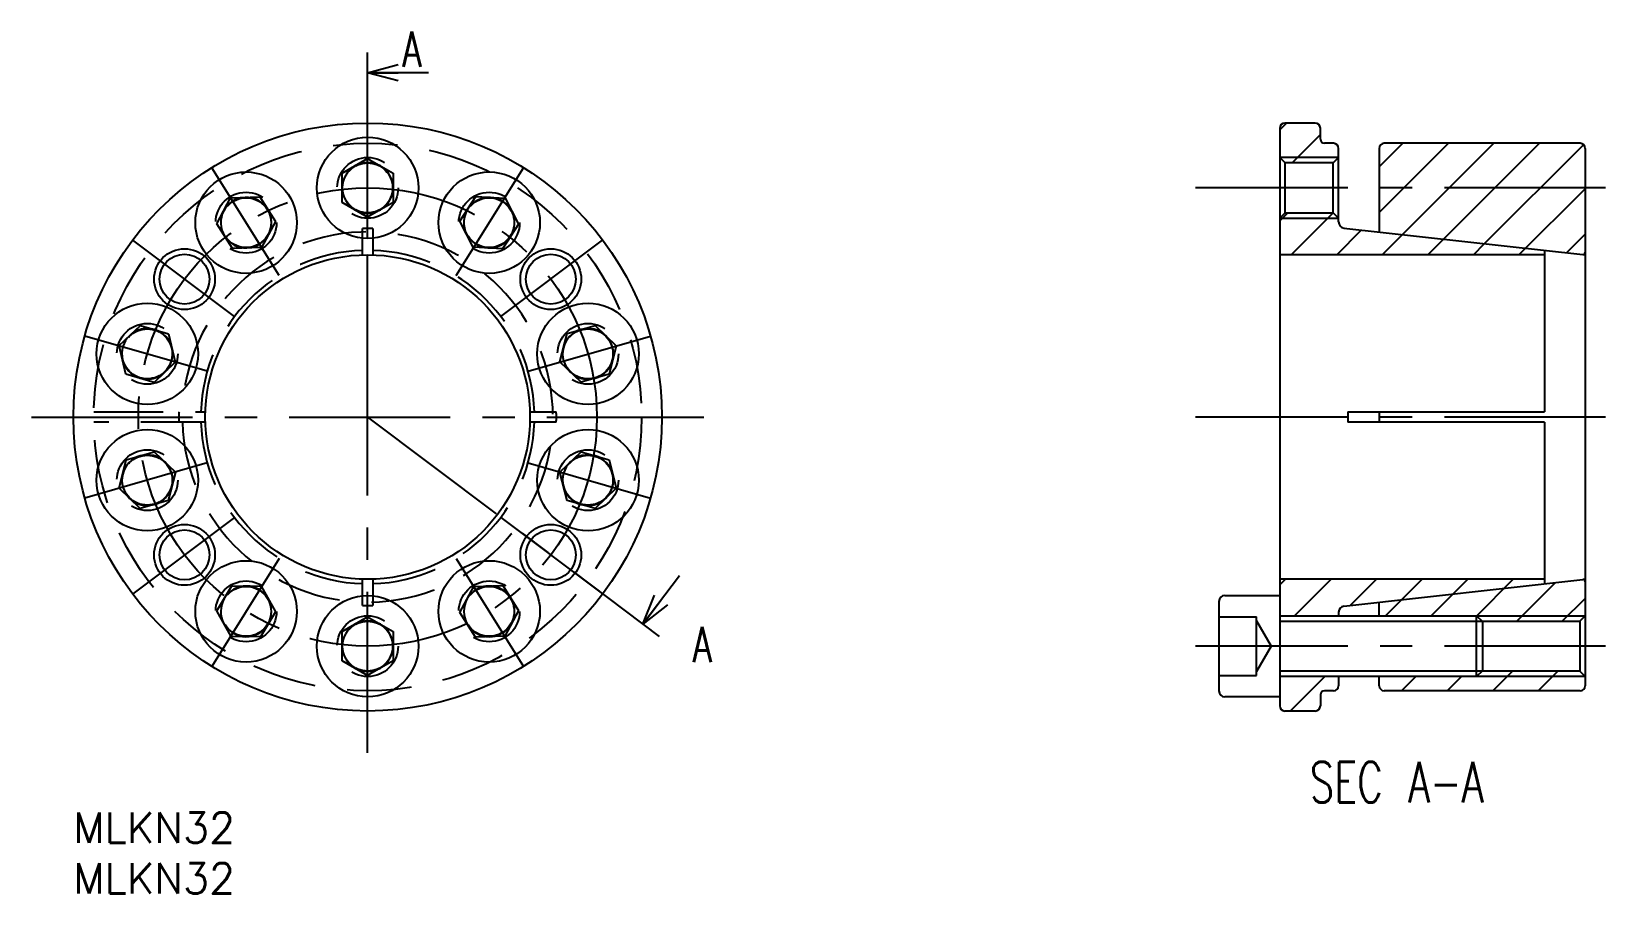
# Model space of a CAD drawing. Extents: x -4 to 151, y -8 to 77.
import ezdxf
from ezdxf.enums import TextEntityAlignment as Align

# ---------------------------------------------------------------- set-up
doc = ezdxf.new("R2010")
doc.units = 0
doc.header["$LTSCALE"] = 0.5
doc.linetypes.add('CENTER', pattern=[50.8, 31.75, -6.35, 6.35, -6.35])
doc.linetypes.add('DASHED', pattern=[19.05, 12.7, -6.35])
for name, color, linetype in [('MSM_CENTER', 1, 'CENTER'), ('MSM_CONTINUOUS', 7, 'CONTINUOUS'), ('MSM_DASHED', 4, 'DASHED'), ('MSM_NARROW', 5, 'CONTINUOUS'), ('MSM_PART_NUMBER', 7, 'CONTINUOUS')]:
    doc.layers.add(name, color=color, linetype=linetype)
doc.styles.get("Standard").update_dxf_attribs({"font": 'txt.shx', "height": 3, "bigfont": 'bigfont.shx'})

msp = doc.modelspace()

# ---------------------------------------------------------------- linework, layer by layer
at = {"layer": 'MSM_CENTER'}
for p, q in [((29, 39), (29, 74.96)), ((29, 5.87), (29, 72.13)), ((20.29, 52.95), (13.63, 63.59)), ((37.71, 52.95), (44.37, 63.59)), ((151.01, 61.6), (110.58, 61.6)), ((15.87, 48.9), (5.84, 56.45)), ((42.13, 48.9), (52.16, 56.45)), ((13.19, 43.53), (1.12, 46.99)), ((44.81, 43.53), (56.88, 46.99)), ((-4.13, 39), (62.13, 39)), ((29, 39), (57.72, 17.36)), ((151.01, 39), (110.58, 39)), ((13.19, 34.47), (1.12, 31.01)), ((44.81, 34.47), (56.88, 31.01)), ((15.87, 29.1), (5.84, 21.55)), ((42.13, 29.1), (52.16, 21.55)), ((20.29, 25.05), (13.63, 14.41)), ((37.71, 25.05), (44.37, 14.41)), ((151.01, 16.4), (110.58, 16.4))]:
    msp.add_line(p, q, dxfattribs=at)
msp.add_circle((29, 39), 22.6, dxfattribs=at)
at = {"layer": 'MSM_CONTINUOUS'}
for p, q in [((118.9, 67.5), (118.9, 10.5)), ((122.4, 68), (119.4, 68)), ((122.9, 66.41), (122.9, 67.5)), ((124.2, 66), (123.31, 66)), ((124.7, 58.24), (124.7, 65.5)), ((128.7, 65.5), (128.7, 57.26)), ((148.5, 66), (129.2, 66)), ((149, 65.5), (149, 12.5)), ((26.5, 63.04), (29, 64.49)), ((29, 64.49), (31.5, 63.04)), ((119.44, 64.06), (118.9, 64.6)), ((124.16, 64.06), (119.44, 64.06)), ((119.44, 59.14), (119.44, 64.06)), ((124.7, 64.6), (124.16, 64.06)), ((124.16, 59.14), (124.16, 64.06)), ((26.5, 60.16), (26.5, 63.04)), ((31.5, 63.04), (31.5, 60.16)), ((14.14, 58.07), (15.49, 60.61)), ((15.49, 60.61), (18.38, 60.71)), ((18.38, 60.71), (19.91, 58.27)), ((38.09, 58.32), (39.67, 60.74)), ((39.67, 60.74), (42.55, 60.58)), ((42.55, 60.58), (43.86, 58.01)), ((29, 58.71), (26.5, 60.16)), ((31.5, 60.16), (29, 58.71)), ((118.9, 58.6), (119.44, 59.14)), ((119.44, 59.14), (124.16, 59.14)), ((124.16, 59.14), (124.7, 58.6)), ((15.67, 55.62), (14.14, 58.07)), ((19.91, 58.27), (18.55, 55.72)), ((39.4, 55.75), (38.09, 58.32)), ((43.86, 58.01), (42.28, 55.59)), ((125.23, 57.64), (148.78, 55.02)), ((18.55, 55.72), (15.67, 55.62)), ((42.28, 55.59), (39.4, 55.75)), ((145, 55), (118.9, 55)), ((145, 55.44), (145, 39.5)), ((4.51, 46.05), (6.6, 48.04)), ((6.6, 48.04), (9.37, 47.21)), ((9.37, 47.21), (10.04, 44.41)), ((47.95, 44.43), (48.65, 47.23)), ((48.65, 47.23), (51.42, 48.03)), ((51.42, 48.03), (53.5, 46.03)), ((5.18, 43.24), (4.51, 46.05)), ((53.5, 46.03), (52.8, 43.22)), ((10.04, 44.41), (7.95, 42.42)), ((50.03, 42.43), (47.95, 44.43)), ((7.95, 42.42), (5.18, 43.24)), ((52.8, 43.22), (50.03, 42.43)), ((125.6, 39.5), (145, 39.5)), ((125.6, 39.5), (125.6, 38.5)), ((128.7, 39.5), (128.7, 38.5)), ((145, 38.5), (125.6, 38.5)), ((145, 38.5), (145, 22.56)), ((4.5, 31.97), (5.2, 34.78)), ((5.2, 34.78), (7.97, 35.57)), ((7.97, 35.57), (10.05, 33.57)), ((47.95, 33.57), (50.03, 35.57)), ((50.03, 35.57), (52.8, 34.78)), ((52.8, 34.78), (53.5, 31.97)), ((10.05, 33.57), (9.35, 30.77)), ((48.65, 30.77), (47.95, 33.57)), ((6.58, 29.97), (4.5, 31.97)), ((53.5, 31.97), (51.42, 29.97)), ((9.35, 30.77), (6.58, 29.97)), ((51.42, 29.97), (48.65, 30.77)), ((14.14, 19.87), (15.61, 22.35)), ((15.61, 22.35), (18.5, 22.31)), ((18.5, 22.31), (19.91, 19.8)), ((38.09, 19.73), (39.45, 22.28)), ((39.45, 22.28), (42.33, 22.38)), ((42.33, 22.38), (43.86, 19.93)), ((145, 23), (118.9, 23)), ((125.23, 20.36), (148.78, 22.98)), ((112.9, 20.8), (112.9, 12)), ((113.5, 21.4), (118.9, 21.4)), ((128.7, 19.4), (128.7, 20.74)), ((15.55, 17.35), (14.14, 19.87)), ((19.91, 19.8), (18.43, 17.32)), ((26.5, 17.84), (29, 19.29)), ((29, 19.29), (31.5, 17.84)), ((39.62, 17.29), (38.09, 19.73)), ((43.86, 19.93), (42.51, 17.39)), ((112.9, 19.29), (116.6, 19.29)), ((116.6, 13.51), (116.6, 19.29)), ((116.6, 18.9), (118.04, 16.4)), ((118.9, 19.4), (138.29, 19.4)), ((124.7, 19.76), (124.7, 19.4)), ((138.29, 13.4), (138.29, 19.4)), ((138.9, 18.79), (138.29, 19.4)), ((138.83, 18.86), (148.46, 18.86)), ((138.9, 14.01), (138.9, 18.79)), ((148.46, 18.86), (149, 19.4)), ((148.46, 18.86), (148.46, 13.94)), ((18.43, 17.32), (15.55, 17.35)), ((26.5, 14.96), (26.5, 17.84)), ((31.5, 17.84), (31.5, 14.96)), ((42.51, 17.39), (39.62, 17.29)), ((118.04, 16.4), (116.6, 13.9)), ((29, 13.51), (26.5, 14.96)), ((31.5, 14.96), (29, 13.51)), ((138.29, 13.4), (138.9, 14.01)), ((112.9, 13.51), (116.6, 13.51)), ((138.29, 13.4), (118.9, 13.4)), ((124.7, 13.4), (124.7, 12.5)), ((128.7, 12.5), (128.7, 13.4)), ((148.46, 13.94), (138.83, 13.94)), ((149, 13.4), (148.46, 13.94)), ((118.9, 11.4), (113.5, 11.4)), ((122.9, 11.59), (122.9, 10.5)), ((124.2, 12), (123.31, 12)), ((148.5, 12), (129.2, 12)), ((122.4, 10), (119.4, 10))]:
    msp.add_line(p, q, dxfattribs=at)
for centre, radius in [((29, 39), 29), ((29, 61.6), 5), ((17.02, 58.17), 5), ((40.98, 58.17), 5), ((10.95, 52.6), 2.46), ((29, 39), 16), ((47.05, 52.6), 2.46), ((7.28, 45.23), 5), ((50.72, 45.23), 5), ((7.28, 32.77), 5), ((50.72, 32.77), 5), ((10.95, 25.4), 2.46), ((47.05, 25.4), 2.46), ((17.02, 19.83), 5), ((40.98, 19.83), 5), ((29, 16.4), 5)]:
    msp.add_circle(centre, radius, dxfattribs=at)
for centre, radius, start, end in [((119.4, 67.5), 0.5, 90, 180), ((122.4, 67.5), 0.5, 0, 90), ((123.31, 66.41), 0.41, 180, 270), ((124.2, 65.5), 0.5, 0, 90), ((129.2, 65.5), 0.5, 90, 180), ((148.5, 65.5), 0.5, 0, 90), ((29, 61.6), 2.5, 120, 180), ((29, 61.6), 2.5, 60, 120), ((29, 61.6), 2.5, 0, 60), ((17.02, 58.17), 2.5, 92, 152), ((17.02, 58.17), 2.5, 32, 92), ((29, 61.6), 2.5, 180, 240), ((29, 61.6), 2.5, 300, 0), ((40.98, 58.17), 2.5, 86.9024, 146.9024), ((40.98, 58.17), 2.5, 26.9024, 86.9024), ((17.02, 58.17), 2.5, 152, 212), ((17.02, 58.17), 2.5, 332, 32), ((29, 61.6), 2.5, 240, 300), ((40.98, 58.17), 2.5, 146.9024, 206.9024), ((40.98, 58.17), 2.5, 326.9024, 26.9024), ((125.3, 58.24), 0.6, 180, 263.66), ((17.02, 58.17), 2.5, 212, 272), ((17.02, 58.17), 2.5, 272, 332), ((40.98, 58.17), 2.5, 206.9024, 266.9024), ((40.98, 58.17), 2.5, 266.9024, 326.9024), ((148.8, 55.22), 0.2, 263.66, 0), ((7.28, 45.23), 2.5, 133.4363, 193.4363), ((7.28, 45.23), 2.5, 73.4363, 133.4363), ((7.28, 45.23), 2.5, 13.4363, 73.4363), ((50.72, 45.23), 2.5, 106, 166), ((50.72, 45.23), 2.5, 46, 106), ((50.72, 45.23), 2.5, 346, 46), ((7.28, 45.23), 2.5, 313.4363, 13.4363), ((50.72, 45.23), 2.5, 166, 226), ((7.28, 45.23), 2.5, 193.4363, 253.4363), ((50.72, 45.23), 2.5, 286, 346), ((7.28, 45.23), 2.5, 253.4363, 313.4363), ((50.72, 45.23), 2.5, 226, 286), ((7.28, 32.77), 2.5, 106, 166), ((7.28, 32.77), 2.5, 46, 106), ((7.28, 32.77), 2.5, 346, 46), ((50.72, 32.77), 2.5, 134, 194), ((50.72, 32.77), 2.5, 74, 134), ((50.72, 32.77), 2.5, 14, 74), ((7.28, 32.77), 2.5, 166, 226), ((50.72, 32.77), 2.5, 314, 14), ((7.28, 32.77), 2.5, 286, 346), ((50.72, 32.77), 2.5, 194, 254), ((7.28, 32.77), 2.5, 226, 286), ((50.72, 32.77), 2.5, 254, 314), ((17.02, 19.83), 2.5, 89.2407, 149.2407), ((17.02, 19.83), 2.5, 29.2407, 89.2407), ((40.98, 19.83), 2.5, 120, 180), ((40.98, 19.83), 2.5, 60, 120), ((40.98, 19.83), 2.5, 0, 60), ((148.8, 22.78), 0.2, 0.0017, 96.3417), ((17.02, 19.83), 2.5, 149.2407, 209.2407), ((17.02, 19.83), 2.5, 329.2407, 29.2407), ((113.5, 20.8), 0.6, 90, 180), ((125.3, 19.76), 0.6, 96.3417, 180.0017), ((29, 16.4), 2.5, 60, 120), ((40.98, 19.83), 2.5, 180, 240), ((40.98, 19.83), 2.5, 300, 0), ((17.02, 19.83), 2.5, 209.2407, 269.2407), ((17.02, 19.83), 2.5, 269.2407, 329.2407), ((29, 16.4), 2.5, 120, 180), ((29, 16.4), 2.5, 0, 60), ((40.98, 19.83), 2.5, 240, 300), ((29, 16.4), 2.5, 180, 240), ((29, 16.4), 2.5, 300, 0), ((29, 16.4), 2.5, 240, 300), ((124.2, 12.5), 0.5, 270, 360), ((129.2, 12.5), 0.5, 180, 270), ((148.5, 12.5), 0.5, 270, 360), ((113.5, 12), 0.6, 180, 270), ((123.31, 11.59), 0.41, 90, 180), ((119.4, 10.5), 0.5, 180, 270), ((122.4, 10.5), 0.5, 270, 360)]:
    msp.add_arc(centre, radius, start, end, dxfattribs=at)
at = {"layer": 'MSM_DASHED'}
for p, q in [((28.5, 54.99), (28.5, 57.59)), ((29.5, 57.59), (29.5, 54.99)), ((2, 39.5), (2.5, 39.5)), ((2.5, 39.5), (13.01, 39.5)), ((44.99, 39.5), (47.59, 39.5)), ((2.5, 38.5), (2, 38.5)), ((13.01, 38.5), (2.5, 38.5)), ((47.59, 38.5), (44.99, 38.5)), ((28.5, 20.41), (28.5, 23.01)), ((29.5, 23.01), (29.5, 20.41))]:
    msp.add_line(p, q, dxfattribs=at)
for centre, radius in [((29, 39), 27), ((29, 61.6), 3), ((29, 61.6), 2.46), ((17.02, 58.17), 3), ((17.02, 58.17), 2.46), ((40.98, 58.17), 3), ((40.98, 58.17), 2.46), ((7.28, 45.23), 3), ((50.72, 45.23), 3), ((7.28, 45.23), 2.46), ((50.72, 45.23), 2.46), ((7.28, 32.77), 3), ((50.72, 32.77), 3), ((7.28, 32.77), 2.46), ((50.72, 32.77), 2.46), ((17.02, 19.83), 3), ((17.02, 19.83), 2.46), ((40.98, 19.83), 3), ((40.98, 19.83), 2.46), ((29, 16.4), 3), ((29, 16.4), 2.46)]:
    msp.add_circle(centre, radius, dxfattribs=at)
for radius, start, end in [(18.6, 88.4596, 91.5404), (18.26, 181.5695, 178.4305), (16.44, 91.7424, 178.2576), (16.44, 1.7424, 88.2576), (18.6, 178.4596, 181.5404), (18.6, 358.4596, 1.5404), (16.44, 181.7424, 268.2576), (16.44, 271.7424, 358.2576), (18.6, 268.4596, 271.5404)]:
    msp.add_arc((29, 39), radius, start, end, dxfattribs=at)
at = {"layer": 'MSM_NARROW'}
for p, q in [((118.9, 67.34), (119.56, 68)), ((120.11, 64.06), (122.9, 66.85)), ((128.7, 63.67), (131.03, 66)), ((128.7, 59.18), (135.52, 66)), ((131.01, 57), (140.01, 66)), ((135.05, 56.55), (144.5, 66)), ((139.09, 56.1), (148.85, 65.86)), ((124.7, 64.6), (118.9, 64.6)), ((142.47, 54.99), (149, 61.52)), ((149, 61.52), (149.08, 61.6)), ((118.9, 58.36), (119.68, 59.14)), ((120.02, 54.99), (124.17, 59.14)), ((118.9, 58.6), (124.7, 58.6)), ((124.51, 54.99), (126.97, 57.45)), ((129, 54.99), (131.01, 57)), ((133.49, 54.99), (135.05, 56.55)), ((137.98, 54.99), (139.09, 56.1)), ((147.17, 55.2), (149, 57.03)), ((118.9, 22.44), (119.47, 23.01)), ((120.35, 19.4), (123.96, 23.01)), ((125.87, 20.43), (128.45, 23.01)), ((129.33, 19.4), (132.94, 23.01)), ((133.82, 19.4), (137.43, 23.01)), ((138.31, 19.4), (141.92, 23.01)), ((142.26, 18.86), (146.08, 22.68)), ((146.75, 18.86), (149, 21.11)), ((118.9, 18.86), (138.83, 18.86)), ((138.29, 19.4), (149, 19.4)), ((112.86, 16.4), (112.9, 16.44)), ((138.83, 13.94), (118.9, 13.94)), ((119.93, 10), (123.33, 13.4)), ((130.91, 12), (132.31, 13.4)), ((135.4, 12), (136.8, 13.4)), ((149, 13.4), (137.96, 13.4)), ((139.89, 12), (141.83, 13.94)), ((144.38, 12), (146.32, 13.94))]:
    msp.add_line(p, q, dxfattribs=at)
for centre in [(10.95, 52.6), (47.05, 52.6), (10.95, 25.4), (47.05, 25.4)]:
    msp.add_circle(centre, 3, dxfattribs=at)
at = {"layer": 'MSM_PART_NUMBER'}
for p, q in [((29, 72.96), (32, 73.76)), ((35, 72.96), (29, 72.96)), ((32, 72.16), (29, 72.96)), ((29, 72.96), (32, 72.96)), ((59.73, 23.35), (56.12, 18.56)), ((56.12, 18.56), (57.28, 21.44)), ((56.12, 18.56), (57.93, 20.96)), ((58.57, 20.47), (56.12, 18.56))]:
    msp.add_line(p, q, dxfattribs=at)

# ---------------------------------------------------------------- texts
at = {"layer": 'MSM_PART_NUMBER', "width": 0.7}
for p in [(32.42, 77.03), (61.03, 18.31)]:
    msp.add_text('A', height=3.5, dxfattribs=at).set_placement(p, align=Align.TOP_LEFT)
msp.add_text('SEC A-A', height=4, dxfattribs=at).set_placement((121.86, -0.21), align=Align.BOTTOM_LEFT)
at = {"layer": 'MSM_PART_NUMBER'}
for p in [(0, -3), (0, -8)]:
    msp.add_text('MLKN32', height=3, dxfattribs=at).set_placement(p)

doc.saveas('drawing.dxf')
